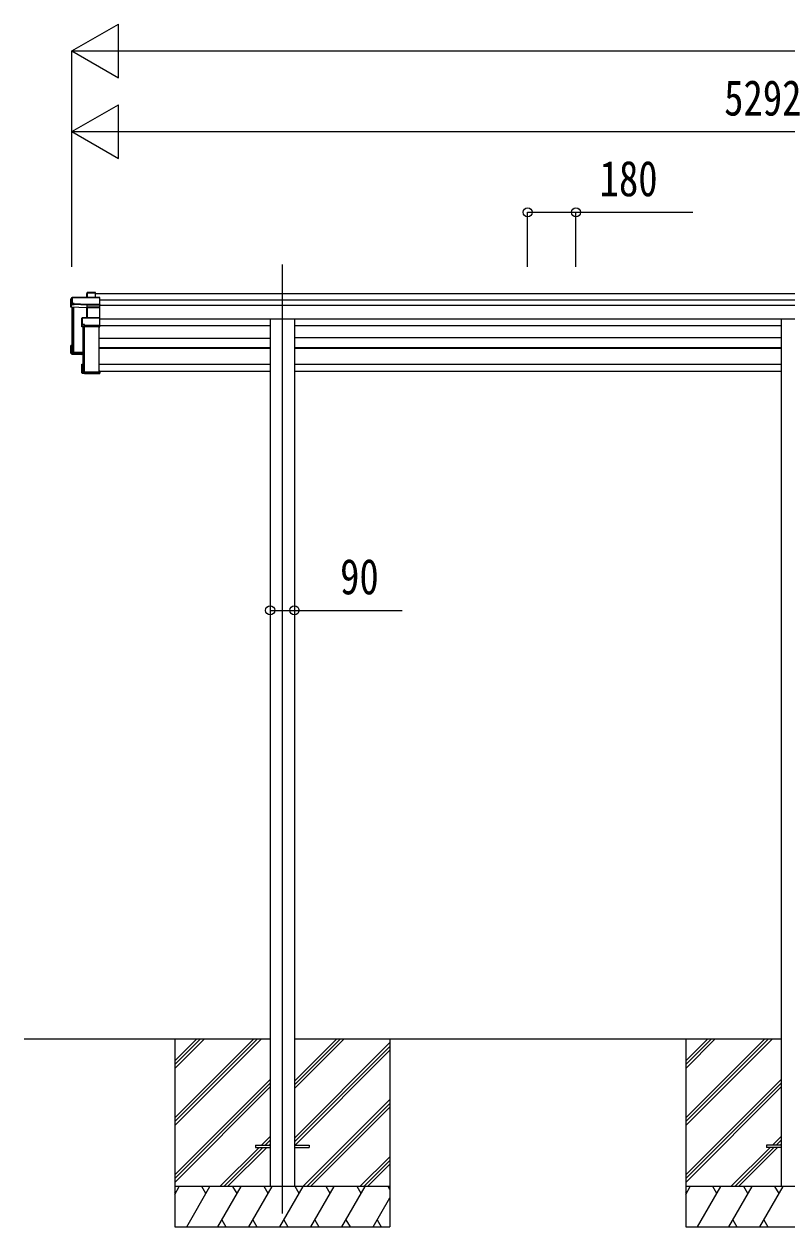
# Model space of a CAD drawing. Units: millimetres, scale not verified. Extents: x -16820 to 16820, y -11880 to 11880.
# Drawn here: x -4415 to -1578, y -8600 to -4126 of the extents above; entities that cross this region are included whole.
import ezdxf
from ezdxf.enums import TextEntityAlignment as Align

# ---------------------------------------------------------------- set-up
doc = ezdxf.new("R2010")
doc.units = ezdxf.units.MM
doc.header["$LTSCALE"] = 40
for name, color, linetype, lineweight in [('0-3_YKK_12', 40, 'Continuous', 18), ('0-4_YKK_13', 120, 'Continuous', 18), ('0-5_YKK_A1', 120, 'Continuous', 18), ('0-6_YKK_D', 200, 'Continuous', 18)]:
    doc.layers.add(name, color=color, linetype=linetype, lineweight=lineweight)
doc.styles.add('ＭＳ ゴシック', font='')
doc.styles.get('ＭＳ ゴシック').set_extended_font_data('MS Gothic')

msp = doc.modelspace()

# ---------------------------------------------------------------- linework, layer by layer
at = {"layer": '0-3_YKK_12'}
for p, q in [((-3454.9, -5020.3), (-3454.9, -5487.57)), ((-3454.9, -5487.57), (-3454.9, -8549.62))]:
    msp.add_line(p, q, dxfattribs=at)
at = {"layer": '0-4_YKK_13'}
for p, q in [((-4236.46, -5142.5), (-4240.88, -5150.05)), ((-4134.16, -5142.26), (-4236.03, -5142.26)), ((-4236.03, -5142.7), (-4236.03, -5142.26)), ((-4236.03, -5142.7), (-4134, -5142.7)), ((-4236.03, -5164.58), (-4236.03, -5142.7)), ((-4181.81, -5127.94), (-4180.06, -5124.95)), ((-4181.81, -5142.26), (-4181.81, -5127.94)), ((-4180, -5124.7), (-4181.75, -5127.69)), ((-4180.06, -5124.95), (-4180.06, -5142.26)), ((-4150, -5124.45), (-4179.56, -5124.45)), ((-4179.56, -5124.9), (-4179.56, -5124.45)), ((-4149, -5125.5), (-4149.86, -5124.56)), ((-4149.86, -5142.26), (-4149.86, -5124.56)), ((-4149, -5142.26), (-4149, -5125.5)), ((-4134, -5142.7), (-4134, -5169.09)), ((-4133.86, -5142.37), (-4133, -5143.31)), ((-4133, -5168.72), (-4133, -5143.31)), ((-4240.94, -5178.92), (-4240.94, -5150.29)), ((-4236.99, -5168.42), (-4240.94, -5178.92)), ((-4181.9, -5181.49), (-4240.94, -5178.92)), ((-4236.53, -5164.63), (-4236.99, -5165.42)), ((-4236.99, -5168.42), (-4236.99, -5165.42)), ((-4228.5, -5167), (-4228.5, -5167.55)), ((-4180.49, -5169.09), (-4228.5, -5167)), ((-4228.5, -5167.55), (-4180.5, -5169.63)), ((-4181.01, -5179.12), (-4181.9, -5181.49)), ((-4181.42, -5218.01), (-4181.42, -5181.8)), ((-4181.4, -5181.92), (-4180.53, -5179.62)), ((-4180.53, -5179.62), (-4180.53, -5218.01)), ((-4180.5, -5169.63), (-4180.5, -5169.63)), ((-4180.5, -5179.01), (-4180.5, -5169.63)), ((-4180.5, -5169.63), (-4134, -5169.63)), ((-4134, -5169.09), (-4180.49, -5169.09)), ((-4134, -5178.99), (-4180.03, -5178.99)), ((-4180.03, -5178.99), (-4180.03, -5179.53)), ((-4134.14, -5179.18), (-4133, -5178.23)), ((-4134, -5169.63), (-4134, -5178.99)), ((-4134, -5179.53), (-4134, -5218.01)), ((-4133.87, -5169.44), (-4133, -5168.72)), ((-4133, -5178.23), (-4133, -5168.72)), ((-4133, -5219.03), (-4133, -5178.23)), ((-4200.92, -5251.72), (-4200.92, -5219.91)), ((-4198.75, -5218.11), (-4200.72, -5219.51)), ((-4134, -5218.01), (-4198.46, -5218.01)), ((-4198.46, -5218.01), (-4198.46, -5218.46)), ((-4134, -5218.46), (-4134, -5246.37)), ((-4133.87, -5218.13), (-4133, -5219.03)), ((-4133, -5246), (-4133, -5219.03)), ((-4199.42, -5247.66), (-4200.92, -5251.72)), ((-4200.43, -5252.22), (-4198.92, -5248.16)), ((-4134, -5252.22), (-4200.43, -5252.22)), ((-4198.96, -5243.9), (-4199.42, -5244.69)), ((-4199.42, -5247.66), (-4199.42, -5244.69)), ((-4198.92, -5248.16), (-4190.93, -5248.16)), ((-4190.93, -5243.85), (-4198.46, -5243.85)), ((-4190.93, -5246.37), (-4190.93, -5243.85)), ((-4190.93, -5246.37), (-4190.93, -5246.91)), ((-4134, -5246.37), (-4190.93, -5246.37)), ((-4190.93, -5248.16), (-4190.93, -5246.91)), ((-4190.93, -5246.91), (-4134, -5246.91)), ((-4134, -5246.91), (-4134, -5252.22)), ((-4134, -5252.22), (-4133.01, -5251.38)), ((-4133.87, -5246.72), (-4133, -5246)), ((-4133.01, -5251.38), (-4133, -5251.38)), ((-4133, -5251.38), (-4133, -5246)), ((-4240.94, -5350.34), (-4240.94, -5321.7)), ((-4240, -5322.1), (-4240.83, -5321.36)), ((-4237, -5321.34), (-4240.8, -5321.34)), ((-4237, -5321.23), (-4240.48, -5321.23)), ((-4240, -5322.1), (-4240, -5349.34)), ((-4237, -5322.1), (-4240, -5322.1)), ((-4237, -5326.15), (-4238.5, -5323.59)), ((-4237, -5323.59), (-4238.5, -5323.59)), ((-4238.5, -5347.91), (-4238.5, -5323.59)), ((-4236.99, -5353.33), (-4240.94, -5350.34)), ((-4240, -5349.34), (-4197.01, -5351.21)), ((-4197.01, -5349.71), (-4238.5, -5347.91)), ((-4236.99, -5353.33), (-4228.5, -5353.7)), ((-4234.16, -5344.62), (-4234.16, -5348.1)), ((-4228.5, -5353.7), (-4228.5, -5354.03)), ((-4228.5, -5354.03), (-4200.92, -5355.23)), ((-4228.5, -5354.03), (-4197.01, -5355.4)), ((-4200.92, -5423.13), (-4200.92, -5391.32)), ((-4200.43, -5390.83), (-4197, -5390.83)), ((-4197, -5391.67), (-4199.98, -5391.67)), ((-4198.48, -5393.16), (-4197, -5393.16)), ((-4198.48, -5421.1), (-4198.48, -5393.16)), ((-4200.79, -5423.48), (-4199.98, -5422.59)), ((-4200.72, -5423.53), (-4199.21, -5424.61)), ((-4134, -5423.63), (-4200.43, -5423.63)), ((-4200.43, -5423.63), (-4198.92, -5424.7)), ((-4199.98, -5422.59), (-4133.01, -5422.59)), ((-4198.92, -5424.7), (-4190.93, -5424.7)), ((-4135, -5421.1), (-4198.48, -5421.1)), ((-4196.59, -5420.36), (-4196.59, -5421.1)), ((-4190.93, -5424.7), (-4190.93, -5425.03)), ((-4190.93, -5425.03), (-4134, -5425.03)), ((-4190.93, -5425.03), (-4190.93, -5425.03)), ((-4190.93, -5425.03), (-4134, -5425.03)), ((-4133, -5416.28), (-4135, -5416.28)), ((-4135, -5416.72), (-4135, -5416.28)), ((-4135, -5416.72), (-4135, -5421.1)), ((-4133, -5416.72), (-4135, -5416.72)), ((-4134, -5423.63), (-4133.01, -5422.59)), ((-4134, -5425.03), (-4134, -5423.63)), ((-4133.87, -5424.91), (-4133, -5424.01)), ((-4133, -5416.28), (-4133, -5416.72)), ((-4133, -5416.72), (-4133, -5422.59)), ((-3554.9, -8295.12), (-3554.9, -8304.12)), ((-3554.9, -8295.12), (-3499.9, -8295.12)), ((-3554.9, -8304.12), (-3499.9, -8304.12)), ((-3409.9, -8295.12), (-3354.9, -8295.12)), ((-3409.9, -8304.12), (-3354.9, -8304.12)), ((-3354.9, -8295.12), (-3354.9, -8304.12)), ((-1654.9, -8295.12), (-1654.9, -8304.12)), ((-1599.9, -8295.12), (-1654.9, -8295.12)), ((-1599.9, -8304.12), (-1654.9, -8304.12))]:
    msp.add_line(p, q, dxfattribs=at)
for points in [[(-4240.94, -5150.29), (-4236.53, -5142.75), (-4236.53, -5164.63)], [(-4179.56, -5142.26), (-4179.56, -5124.9), (-4150.21, -5124.9), (-4150.21, -5142.26)], [(-4236.99, -5168.42), (-4228.5, -5168.79), (-4228.5, -5167.55)], [(-4228.5, -5167), (-4228.5, -5164.58), (-4236.03, -5164.58)], [(-4180.5, -5179.01), (-4180.5, -5179.01), (-4180.5, -5179.01)], [(-4180.03, -5218.01), (-4180.03, -5179.53), (-4134, -5179.53)], [(-4200.92, -5219.91), (-4198.96, -5218.51), (-4198.96, -5243.9)], [(-4198.46, -5243.85), (-4198.46, -5218.46), (-4134, -5218.46)], [(-4197.01, -5352.25), (-4240.94, -5350.34), (-4240.94, -5350.34), (-4240, -5349.34)], [(-4200.79, -5390.95), (-4199.98, -5391.67), (-4199.98, -5422.59)], [(-4133.01, -5422.59), (-4133, -5422.59), (-4133, -5424.01)]]:
    msp.add_lwpolyline(points, dxfattribs=at)
for centre, radius, start, end in [((-4236.15, -5144.11), 1.41, 85.38783, 105.84391), ((-4236.04, -5142.75), 0.494, 149.67684, 180.01902), ((-4236.03, -5142.76), 0.5, 90, 149.66687), ((-4179.68, -5126.31), 1.41, 85.38783, 105.84391), ((-4179.57, -5124.95), 0.494, 149.67684, 180.01902), ((-4179.56, -5124.95), 0.5, 90, 149.66687), ((-4236.15, -5165.99), 1.41, 85.38783, 105.84391), ((-4181.03, -5179.62), 0.502, 0.6157, 87.19354), ((-4180.9, -5179.49), 0.63, 355.28892, 50.49396), ((-4198.58, -5219.87), 1.41, 85.38783, 105.84391), ((-4198.46, -5218.51), 0.498, 125.56678, 179.8201), ((-4198.46, -5218.51), 0.5, 90, 125.54593), ((-4198.58, -5245.26), 1.41, 85.38783, 105.84391)]:
    msp.add_arc(centre, radius, start, end, dxfattribs=at)
for centre, major_axis, ratio, start_param, end_param in [((-4181.34, -5127.98), (-0.257, 0.444), 0.891995, 0.2825853, 0.9960465), ((-4150.21, -5124.95), (0.499, 0.499), 0.052408, 0.7330383, 1.5184364), ((-4149.5, -5124.95), (0.499, -0.499), 0.052408, 2.4085544, 3.1939525), ((-4134.21, -5142.76), (0.372, 0.372), 0.900404, 0.0523599, 0.837758), ((-4133.5, -5142.76), (-0.372, 0.372), 0.900404, 6.2308254, 7.0162236), ((-4181.9, -5181.91), (0.495, -0.086), 0.832908, 0.2017128, 1.7252301), ((-4180.01, -5179.17), (1, -0.045), 0.165035, 2.0927496, 3.0878869), ((-4180.03, -5179.67), (0.5, -0.046), 0.224394, 2.093456, 3.1010707), ((-4180.49, -5169.14), (0.011, 0.5), 0.002284, 1.4661262, 2.9758193), ((-4180.03, -5179.15), (1, 0), 0.165356, 1.5707963, 2.0604871), ((-4180.01, -5179.17), (1, -0.045), 0.165035, 2.0898554, 2.0927496), ((-4180.03, -5179.64), (0.5, 0), 0.226184, 1.5707963, 2.0728914), ((-4134.5, -5179.48), (0.498, 0.498), 0.083094, 5.4454273, 6.2002822), ((-4134.5, -5179.48), (-0.372, 0.372), 0.900404, 3.8746309, 4.6294858), ((-4133.5, -5169.14), (-0.372, 0.372), 0.900404, 0.7330383, 1.4878932), ((-4133.5, -5169.14), (0.498, 0.498), 0.083094, 2.3038346, 3.0586895), ((-4200.45, -5219.93), (-0.169, 0.473), 0.931403, 0.4203333, 1.203868), ((-4133.5, -5218.51), (-0.5, 0.5), 0.02182, 5.550147, 6.3050019), ((-4133.5, -5218.51), (-0.372, 0.372), 0.900404, 6.2613687, 7.0162236), ((-4200.45, -5251.8), (-0.289, 0.44), 0.847113, 0.9113503, 1.694885), ((-4200.45, -5251.8), (0.498, -0.074), 0.830741, 4.1047896, 4.8883243), ((-4198.92, -5247.66), (0.479, 0.147), 0.993384, 2.8453888, 4.4124582), ((-4133.5, -5246.42), (-0.372, 0.372), 0.900404, 0.7330383, 1.4878932), ((-4133.5, -5246.42), (0.498, 0.498), 0.083094, 2.3038346, 3.0586895), ((-4240.47, -5321.65), (0.257, 0.444), 0.891995, 1.432085, 2.1455462), ((-4240.47, -5321.65), (0.491, 0.117), 0.873782, 2.089881, 2.161818), ((-4240.42, -5321.73), (0.474, -0.272), 0.885613, 2.0407293, 2.8261274), ((-4200.45, -5391.25), (0.289, 0.44), 0.847113, 1.4467076, 2.2302423), ((-4200.45, -5391.25), (0.498, 0.074), 0.830741, 1.394861, 2.1783957), ((-4200.45, -5423.11), (0.169, 0.473), 0.931403, 1.9377246, 2.7212593), ((-4200.45, -5423.11), (-0.255, 0.46), 0.938446, 1.8784237, 2.6619584), ((-4198.92, -5424.2), (0.479, 0.147), 0.993384, 3.7907337, 4.4124582), ((-4133.5, -5424.53), (0.5, 0.5), 0.02182, 3.119776, 3.8746309)]:
    msp.add_ellipse(centre, major_axis=major_axis, ratio=ratio, start_param=start_param, end_param=end_param, dxfattribs=at)
at = {"layer": '0-5_YKK_A1'}
for p, q in [((-4149, -5128.3), (1047.59, -5128.3)), ((-4237, -5179.1), (-4237, -5346.47)), ((-4235.5, -5179.16), (-4235.5, -5346.47)), ((-4234.99, -5179.18), (-4234.99, -5343.79)), ((-4231.88, -5179.32), (-4231.88, -5346.77)), ((-4133, -5151.18), (1047.59, -5151.18)), ((-4133, -5171.34), (1047.59, -5171.34)), ((-4133, -5222.54), (1047.59, -5222.54)), ((-1600.1, -5222.54), (-1600.1, -8449.62)), ((-4197, -5252.22), (-4197, -5420.06)), ((-4195.5, -5252.22), (-4195.5, -5420.06)), ((-4191.88, -5252.22), (-4191.88, -5420.36)), ((-4135.51, -5420.36), (-4135.51, -5252.22)), ((-4133, -5246.86), (-3500.1, -5246.86)), ((-3409.7, -5246.86), (-1600.1, -5246.86)), ((-4135.5, -5293.56), (-3500.11, -5293.49)), ((-1600.1, -5293.45), (-3409.73, -5293.34)), ((-4236.7, -5346.77), (-4235.8, -5346.77)), ((-4234.99, -5343.79), (-4232.09, -5346.68)), ((-4231.88, -5346.77), (-4197.01, -5346.77)), ((-4231.88, -5346.77), (-4197.01, -5346.77)), ((-4135.5, -5328.36), (-3500.11, -5328.36)), ((-3500.12, -5332.99), (-4135.5, -5332.99)), ((-3990.95, -5328.36), (-3990.95, -5332.99)), ((-3982.8, -5328.36), (-3982.8, -5332.99)), ((-3810.95, -5328.36), (-3810.95, -5332.99)), ((-3802.8, -5328.36), (-3802.8, -5332.99)), ((-3630.95, -5328.36), (-3630.95, -5332.99)), ((-3622.8, -5328.36), (-3622.8, -5332.99)), ((-3409.73, -5328.36), (-1600.1, -5328.36)), ((-1600.1, -5332.99), (-3409.72, -5332.99)), ((-3270.95, -5328.36), (-3270.95, -5332.99)), ((-3262.8, -5328.36), (-3262.8, -5332.99)), ((-3090.95, -5328.36), (-3090.95, -5332.99)), ((-3082.8, -5328.36), (-3082.8, -5332.99)), ((-2910.95, -5328.36), (-2910.95, -5332.99)), ((-2902.8, -5328.36), (-2902.8, -5332.99)), ((-2730.95, -5328.36), (-2730.95, -5332.99)), ((-2722.8, -5328.36), (-2722.8, -5332.99)), ((-2550.95, -5328.36), (-2550.95, -5332.99)), ((-2542.8, -5328.36), (-2542.8, -5332.99)), ((-2370.95, -5328.36), (-2370.95, -5332.99)), ((-2362.8, -5328.36), (-2362.8, -5332.99)), ((-2190.95, -5328.36), (-2190.95, -5332.99)), ((-2182.8, -5328.36), (-2182.8, -5332.99)), ((-2010.95, -5328.36), (-2010.95, -5332.99)), ((-2002.8, -5328.36), (-2002.8, -5332.99)), ((-1830.95, -5328.36), (-1830.95, -5332.99)), ((-1822.8, -5328.36), (-1822.8, -5332.99)), ((-1650.95, -5328.36), (-1650.95, -5332.99)), ((-1642.8, -5328.36), (-1642.8, -5332.99)), ((-1642.8, -5328.36), (-1642.8, -5332.99)), ((-3500.12, -5391.55), (-4135.5, -5391.55)), ((-1600.1, -5391.55), (-3409.72, -5391.55)), ((-4196.7, -5420.36), (-4195.8, -5420.36)), ((-4194.99, -5417.39), (-4192.09, -5420.27)), ((-4191.88, -5420.36), (-4135.51, -5420.36)), ((-4135, -5417.63), (-4135.51, -5417.63)), ((-3500.12, -5417.63), (-4133, -5417.63)), ((-1600.1, -5417.63), (-3409.72, -5417.64)), ((-4415.13, -7899.62), (-3499.9, -7899.62)), ((-3854.9, -7899.62), (-3854.9, -8599.62)), ((-3854.9, -8193.6), (-3560.92, -7899.62)), ((-3854.9, -8207.74), (-3546.78, -7899.62)), ((-3854.9, -8221.88), (-3532.64, -7899.62)), ((-3854.9, -7981.46), (-3773.06, -7899.62)), ((-3854.9, -7995.61), (-3758.92, -7899.62)), ((-3854.9, -8009.75), (-3744.77, -7899.62)), ((-3409.9, -7899.62), (-1600.1, -7899.62)), ((-3409.9, -8085.25), (-3224.27, -7899.62)), ((-3409.9, -8071.11), (-3238.41, -7899.62)), ((-3409.9, -8056.97), (-3252.56, -7899.62)), ((-3409.9, -8269.1), (-3054.9, -7914.1)), ((-3054.9, -7899.62), (-3054.9, -8599.62)), ((-1954.9, -7899.62), (-1954.9, -8599.62)), ((-1954.9, -8193.6), (-1660.92, -7899.62)), ((-1954.9, -8207.74), (-1646.78, -7899.62)), ((-1954.9, -8221.88), (-1632.64, -7899.62)), ((-1954.9, -7981.46), (-1873.06, -7899.62)), ((-1954.9, -7995.61), (-1858.92, -7899.62)), ((-1954.9, -8009.75), (-1844.77, -7899.62)), ((-3409.9, -8283.24), (-3054.9, -7928.24)), ((-3407.64, -8295.12), (-3054.9, -7942.38)), ((-3854.9, -8405.73), (-3499.9, -8050.73)), ((-1954.9, -8405.73), (-1599.9, -8050.73)), ((-3854.9, -8419.87), (-3499.9, -8064.87)), ((-3854.9, -8434.01), (-3499.9, -8079.01)), ((-1954.9, -8419.87), (-1599.9, -8064.87)), ((-1954.9, -8434.01), (-1599.9, -8079.01)), ((-3378.3, -8449.62), (-3054.9, -8126.23)), ((-3364.15, -8449.62), (-3054.9, -8140.37)), ((-3350.01, -8449.62), (-3054.9, -8154.51)), ((-3532.16, -8295.12), (-3499.9, -8262.86)), ((-1632.16, -8295.12), (-1599.9, -8262.86)), ((-3686.66, -8449.62), (-3541.16, -8304.12)), ((-3672.52, -8449.62), (-3527.02, -8304.12)), ((-3658.38, -8449.62), (-3512.88, -8304.12)), ((-3518.02, -8295.12), (-3499.9, -8277)), ((-3503.88, -8295.12), (-3499.9, -8291.15)), ((-1786.66, -8449.62), (-1641.16, -8304.12)), ((-1772.52, -8449.62), (-1627.02, -8304.12)), ((-1758.38, -8449.62), (-1612.88, -8304.12)), ((-1618.02, -8295.12), (-1599.9, -8277)), ((-1603.88, -8295.12), (-1599.9, -8291.15)), ((-3166.16, -8449.62), (-3054.9, -8338.36)), ((-3152.02, -8449.62), (-3054.9, -8352.5)), ((-3137.88, -8449.62), (-3054.9, -8366.64)), ((-3054.9, -8449.62), (-3854.9, -8449.62)), ((-3854.9, -8478.56), (-3838.2, -8449.62)), ((-3810.36, -8599.62), (-3723.76, -8449.62)), ((-3738.76, -8475.6), (-3753.76, -8449.62)), ((-3694.89, -8599.62), (-3608.28, -8449.62)), ((-3623.29, -8475.6), (-3638.29, -8449.62)), ((-3579.42, -8599.62), (-3492.81, -8449.62)), ((-3507.82, -8475.6), (-3522.82, -8449.62)), ((-3463.95, -8599.62), (-3377.34, -8449.62)), ((-3392.34, -8475.6), (-3407.35, -8449.62)), ((-3348.48, -8599.62), (-3261.87, -8449.62)), ((-3276.87, -8475.6), (-3291.88, -8449.62)), ((-3233.01, -8599.62), (-3146.4, -8449.62)), ((-3161.4, -8475.6), (-3176.4, -8449.62)), ((-3054.9, -8460.06), (-3060.93, -8449.62)), ((-1154.9, -8449.62), (-1954.9, -8449.62)), ((-1954.9, -8478.56), (-1938.2, -8449.62)), ((-1910.36, -8599.62), (-1823.76, -8449.62)), ((-1838.76, -8475.6), (-1853.76, -8449.62)), ((-1794.89, -8599.62), (-1708.29, -8449.62)), ((-1723.29, -8475.6), (-1738.29, -8449.62)), ((-1679.42, -8599.62), (-1592.82, -8449.62)), ((-1607.82, -8475.6), (-1622.82, -8449.62)), ((-3853.2, -8475.6), (-3854.9, -8472.64)), ((-3117.54, -8599.62), (-3054.9, -8491.14)), ((-1953.2, -8475.6), (-1954.9, -8472.64)), ((-3679.89, -8573.64), (-3664.89, -8599.62)), ((-3564.42, -8573.64), (-3549.42, -8599.62)), ((-3448.95, -8573.64), (-3433.95, -8599.62)), ((-3333.48, -8573.64), (-3318.48, -8599.62)), ((-3218.01, -8573.64), (-3203.01, -8599.62)), ((-3102.54, -8573.64), (-3087.54, -8599.62)), ((-1779.89, -8573.64), (-1764.89, -8599.62)), ((-1664.42, -8573.64), (-1649.42, -8599.62)), ((-3854.9, -8599.62), (-3054.9, -8599.62)), ((-1954.9, -8599.62), (-1154.9, -8599.62))]:
    msp.add_line(p, q, dxfattribs=at)
for points in [[(-3500.1, -5222.54), (-3499.9, -7724.62), (-3499.9, -8449.62)], [(-3409.7, -5222.54), (-3409.9, -7724.62), (-3409.9, -8449.62)]]:
    msp.add_lwpolyline(points, dxfattribs=at)
for centre, radius, start, end in [((-4236.7, -5346.47), 0.299, 180.1578, 270.15693), ((-4235.8, -5346.47), 0.299, 269.84307, 359.8422), ((-4235.2, -5344.01), 0.3, 45.07151, 179.70637), ((-4231.88, -5346.46), 0.301, 225.19514, 270.02698), ((-4196.7, -5420.06), 0.299, 180.1578, 270.15693), ((-4195.8, -5420.06), 0.299, 269.84307, 359.8422), ((-4195.2, -5417.6), 0.3, 45.07151, 179.70637), ((-4191.88, -5420.06), 0.301, 225.19514, 270.02698)]:
    msp.add_arc(centre, radius, start, end, dxfattribs=at)
at = {"layer": '0-6_YKK_D'}
for p, q in [((-4237.01, -4225.86), (-4063.8, -4125.86)), ((-4063.8, -4325.86), (-4063.8, -4125.86)), ((-4237.01, -5028.3), (-4237.01, -4224.86)), ((-4237.01, -4225.86), (-4063.8, -4325.86)), ((-4237.01, -4225.86), (-3890.59, -4225.86)), ((-4037.01, -4225.86), (6147.1, -4225.86)), ((-4237.01, -4525.86), (-4063.8, -4425.86)), ((-4063.8, -4625.86), (-4063.8, -4425.86)), ((-4237.01, -5028.3), (-4237.01, -4524.86)), ((-4237.01, -4525.86), (-4063.8, -4625.86)), ((-4237.01, -4525.86), (-3890.59, -4525.86)), ((-4037.01, -4525.86), (855.09, -4525.86)), ((-2542.81, -5028.3), (-2542.81, -4824.86)), ((-2362.81, -5028.3), (-2362.81, -4824.86)), ((-3500.11, -6280.15), (-3500.11, -6307.39)), ((-3409.71, -6278.2), (-3409.71, -6307.39))]:
    msp.add_line(p, q, dxfattribs=at)
for points in [[(-2542.81, -4825.86), (-2362.81, -4825.86), (-1928.41, -4825.86)], [(-3500.11, -6306.39), (-3409.71, -6306.39), (-3008.71, -6306.39)]]:
    msp.add_lwpolyline(points, dxfattribs=at)
for centre in [(-2542.81, -4825.86), (-2362.81, -4825.86), (-3500.11, -6306.39), (-3409.71, -6306.39)]:
    msp.add_circle(centre, 17, dxfattribs=at)

# ---------------------------------------------------------------- texts
at = {"layer": '0-6_YKK_D', "style": 'ＭＳ ゴシック', "width": 0.8}
for s, p in [('5292', (-1811.76, -4505.86)), ('180', (-2274.81, -4805.86)), ('90', (-3239.91, -6286.39))]:
    msp.add_text(s, height=132, dxfattribs=at).set_placement(p, align=Align.BOTTOM_LEFT)

doc.saveas('drawing.dxf')
